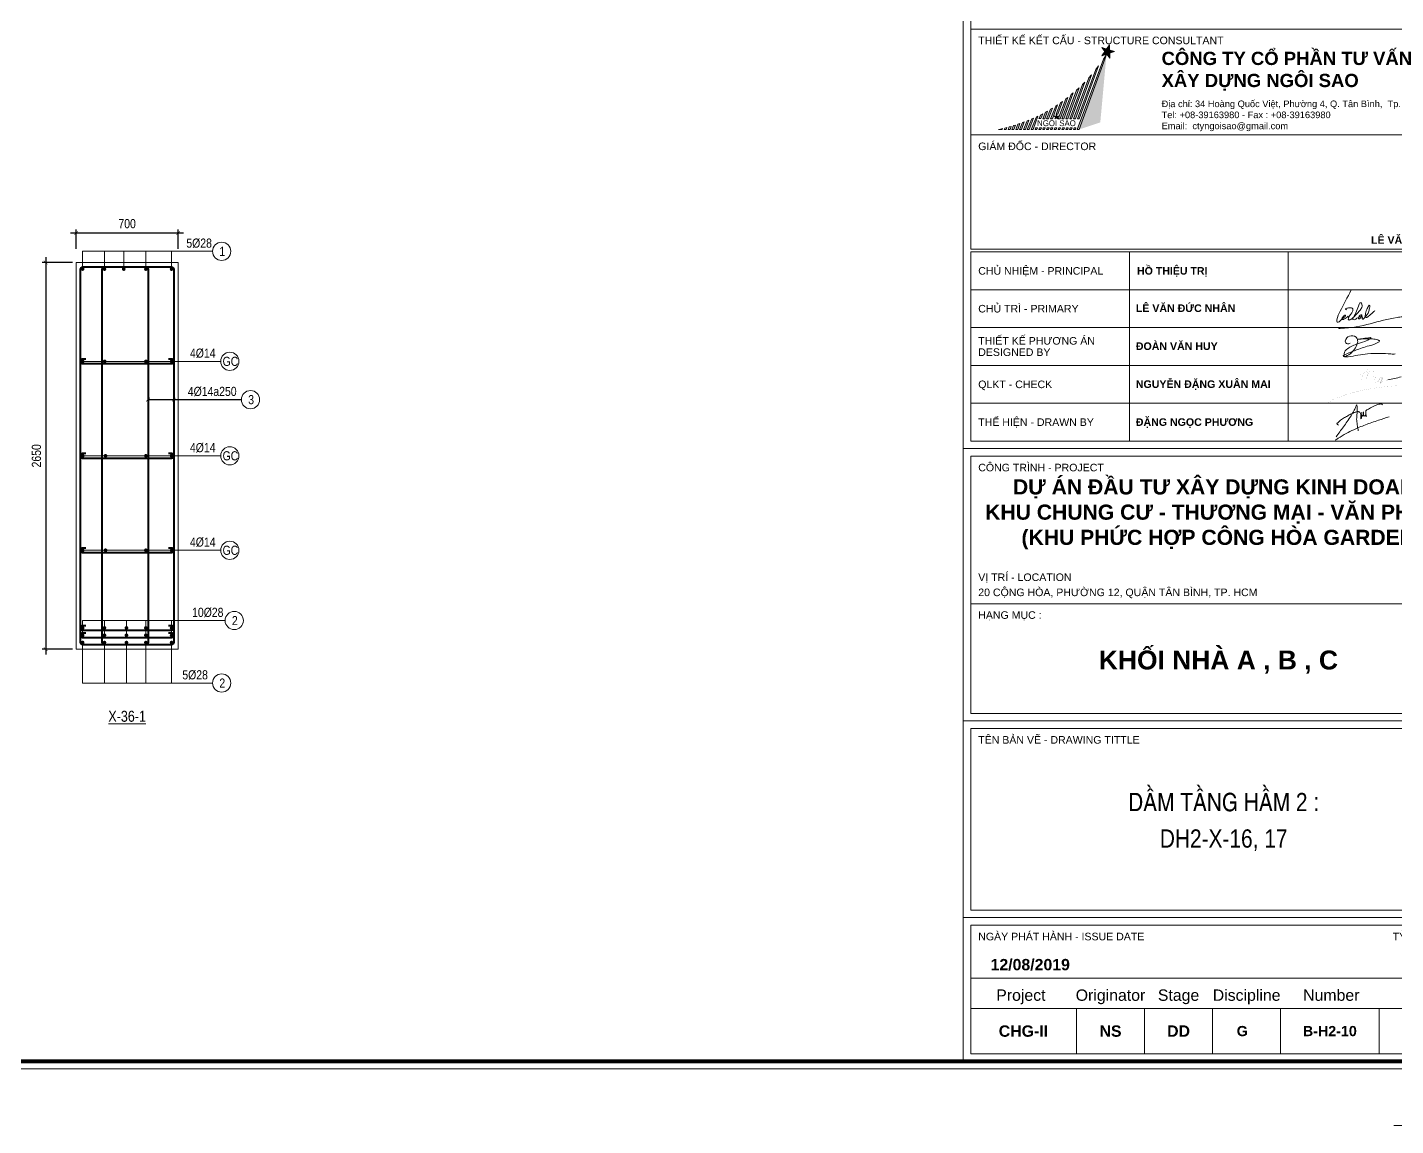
# Model space of a CAD drawing. Header units: millimetres. Extents: x 3014920 to 3563667, y -1638653 to -1356471.
# Drawn here: x 3226218 to 3235599, y -1601326 to -1593798 of the extents above; entities that cross this region are included whole.
import ezdxf
from ezdxf.enums import TextEntityAlignment as Align
from ezdxf.xclip import XClip

# ---------------------------------------------------------------- set-up
doc = ezdxf.new("R2010")
doc.units = ezdxf.units.MM
doc.header["$MEASUREMENT"] = 0
doc.header["$XCLIPFRAME"] = 0
doc.header["$PDMODE"] = 2
doc.linetypes.add('CENTER', pattern=[2, 1.25, -0.25, 0.25, -0.25])
doc.linetypes.add('HIDDEN', pattern=[0.375, 0.25, -0.125])
doc.layers.get('0').update_dxf_attribs({"lineweight": 9})
doc.layers.get('Defpoints').update_dxf_attribs({"color": 10, "lineweight": 0})
for name, color, linetype, lineweight in [('CDAI', 21, 'Continuous', 40), ('CHG_XX_Khung ten$0$TEXT', 7, 'Continuous', 15), ('CHUNHO', 7, 'CENTER', 13), ('CHUTO', 51, 'Continuous', 15), ('CTHEP', 50, 'Continuous', 50), ('DBAO', 90, 'Continuous', 13), ('DGIONG', 130, 'Continuous', 13), ('KTH', 154, 'Continuous', 9), ('Net khuat', 8, 'HIDDEN', 13), ('TEXT', 7, 'Continuous', 15)]:
    doc.layers.add(name, color=color, linetype=linetype, lineweight=lineweight)
doc.layers.add('CHG_XX_Khung ten$0$A1 BORDER$0$DGIONG', color=7, linetype='Continuous', lineweight=13, true_color=0x29ffff)
doc.layers.add('CHG_XX_Khung ten$0$A1 BORDER$0$STICK', color=7, linetype='Continuous', lineweight=9, true_color=0xe60000)
doc.styles.add('ArialB', font='arialbd.ttf')
doc.styles.add('CHG_XX_Khung ten$0$A1 BORDER$0$ARIAL', font='arial.ttf')
doc.styles.add('CHG_XX_Khung ten$0$A1 BORDER$0$Arial - Bold', font='arialbd.ttf', dxfattribs={"height": 2.5})
doc.styles.add('CHG_XX_Khung ten$0$A1 BORDER$0$Star-AvoBold', font='VAVOB_0.TTF')
doc.styles.add('CHG_XX_Khung ten$0$Arial - Bold', font='arialbd.ttf')
doc.styles.add('CHG_XX_Khung ten$0$title block pccc$0$ARIAL', font='arial.ttf')
doc.styles.add('CHG_XX_Khung ten$0$title block pccc$0$Arial - Bold', font='arialbd.ttf', dxfattribs={"height": 2.5})
doc.styles.add('Star-HelCon', font='VHELVCN_0.TTF')
doc.styles.add('TTP-HelCon', font='VHELVCN_0.TTF')
doc.dimstyles.new('TTP-25', dxfattribs={"dimscale": 25, "dimtxt": 2.5, "dimasz": 1, "dimexe": 1, "dimexo": 1, "dimgap": 0.09, "dimtad": 0, "dimdec": 4, "dimrnd": 1, "dimzin": 9, "dimdsep": 46, "dimtxsty": 'TTP-HelCon', "dimblk": 'ARCHTICK', "dimcen": 0.09, "dimdle": 1.5, "dimclrd": 256, "dimclre": 256, "dimclrt": 7, "dimadec": 0, "dimazin": 0, "dimtfac": 1, "dimtdec": 4, "dimtmove": 0, "dimatfit": 3, "dimldrblk": 'ARCHTICK', "dimfxl": 1, "dimtvp": 1, "dimtolj": 1, "dimtzin": 0, "dimarcsym": 0})

# ---------------------------------------------------------------- blocks, each defined once
blk = doc.blocks.new('_ArchTick')
at = {"color": 0, "linetype": 'ByBlock', "const_width": 0.15}
blk.add_lwpolyline([(-0.5, -0.5), (0.5, 0.5)], dxfattribs=at)
blk = doc.blocks.new('*D83')
at = {"layer": 'Defpoints', "color": 0, "ltscale": 500, "transparency": 16777216}
for p in [(3226551.8, -1595410.2), (3226343.6, -1598060.2), (3226551.8, -1598060.2)]:
    blk.add_point(p, dxfattribs=at)
at = {"layer": 'KTH', "lineweight": -2, "ltscale": 500, "transparency": 16777216}
for p, q in [((3226343.6, -1595372.7), (3226343.6, -1598097.7)), ((3226526.8, -1595410.2), (3226318.6, -1595410.2)), ((3226526.8, -1598060.2), (3226318.6, -1598060.2))]:
    blk.add_line(p, q, dxfattribs=at)
at = {"layer": 'KTH', "lineweight": -2, "ltscale": 500, "transparency": 16777216, "xscale": 25, "yscale": 25, "zscale": 25}
for p, rotation in [((3226343.6, -1595410.2), 90), ((3226343.6, -1598060.2), 270)]:
    blk.add_blockref('_ArchTick', p, dxfattribs=dict(at, rotation=rotation))
at = {"layer": 'KTH', "color": 7, "ltscale": 500, "transparency": 16777216, "insert": (3226279.8, -1596735.2), "char_height": 62.5, "attachment_point": 5, "rotation": 90, "style": 'TTP-HelCon'}
blk.add_mtext('\\A1;2650', dxfattribs=at)
blk = doc.blocks.new('*D84')
at = {"layer": 'Defpoints', "color": 0, "ltscale": 500, "transparency": 16777216}
for p in [(3226551.8, -1595207.9), (3226551.8, -1595341.2), (3227251.8, -1595341.2)]:
    blk.add_point(p, dxfattribs=at)
at = {"layer": 'KTH', "lineweight": -2, "ltscale": 500, "transparency": 16777216}
for p, q in [((3227289.3, -1595207.9), (3226514.3, -1595207.9)), ((3226551.8, -1595316.2), (3226551.8, -1595182.9)), ((3227251.8, -1595316.2), (3227251.8, -1595182.9))]:
    blk.add_line(p, q, dxfattribs=at)
at = {"layer": 'KTH', "lineweight": -2, "ltscale": 500, "transparency": 16777216, "xscale": 25, "yscale": 25, "zscale": 25, "rotation": 180}
blk.add_blockref('_ArchTick', (3226551.8, -1595207.9), dxfattribs=at)
at = {"layer": 'KTH', "lineweight": -2, "ltscale": 500, "transparency": 16777216, "xscale": 25, "yscale": 25, "zscale": 25}
blk.add_blockref('_ArchTick', (3227251.8, -1595207.9), dxfattribs=at)
at = {"layer": 'KTH', "color": 7, "ltscale": 500, "transparency": 16777216, "insert": (3226901.8, -1595144.1), "char_height": 62.5, "attachment_point": 5, "style": 'TTP-HelCon'}
blk.add_mtext('\\A1;700', dxfattribs=at)
blk = doc.blocks.new('*D1889')
at = {"layer": 'Defpoints', "color": 0, "transparency": 16777216}
for p in [(55595.2, -6094.2), (67846.2, -6294.2), (67846.2, -6519.1)]:
    blk.add_point(p, dxfattribs=at)
at = {"layer": 'KTH', "lineweight": -2, "transparency": 16777216}
for p, q in [((55595.2, -6119.2), (55595.2, -6544.1)), ((67846.2, -6319.2), (67846.2, -6544.1)), ((55557.7, -6519.1), (67883.7, -6519.1))]:
    blk.add_line(p, q, dxfattribs=at)
at = {"layer": 'KTH', "lineweight": -2, "transparency": 16777216, "xscale": 25, "yscale": 25, "zscale": 25, "rotation": 180}
blk.add_blockref('_ArchTick', (55595.2, -6519.1), dxfattribs=at)
at = {"layer": 'KTH', "lineweight": -2, "transparency": 16777216, "xscale": 25, "yscale": 25, "zscale": 25}
blk.add_blockref('_ArchTick', (67846.2, -6519.1), dxfattribs=at)
at = {"layer": 'KTH', "color": 7, "transparency": 16777216, "insert": (61720.7, -6455.3), "char_height": 62.5, "attachment_point": 5, "style": 'TTP-HelCon'}
blk.add_mtext('\\A1;10450', dxfattribs=at)
blk = doc.blocks.new('*D1911')
at = {"layer": 'Defpoints', "color": 0, "transparency": 16777216}
for p in [(45145.2, -6094.2, 0), (55595.2, -6094.2, 0), (55595.2, -6519.1, 0)]:
    blk.add_point(p, dxfattribs=at)
at = {"layer": 'KTH', "lineweight": -2, "transparency": 16777216}
for p, q in [((45145.2, -6119.2, 0), (45145.2, -6544.1, 0)), ((55595.2, -6119.2, 0), (55595.2, -6544.1, 0)), ((45107.7, -6519.1, 0), (55632.7, -6519.1, 0))]:
    blk.add_line(p, q, dxfattribs=at)
at = {"layer": 'KTH', "lineweight": -2, "transparency": 16777216, "xscale": 25, "yscale": 25, "zscale": 25, "rotation": 180}
blk.add_blockref('_ArchTick', (45145.2, -6519.1, 0), dxfattribs=at)
at = {"layer": 'KTH', "lineweight": -2, "transparency": 16777216, "xscale": 25, "yscale": 25, "zscale": 25}
blk.add_blockref('_ArchTick', (55595.2, -6519.1, 0), dxfattribs=at)
at = {"layer": 'KTH', "color": 7, "transparency": 16777216, "insert": (50370.2, -6455.3, 0), "char_height": 62.5, "attachment_point": 5, "style": 'TTP-HelCon'}
blk.add_mtext('\\A1;10450', dxfattribs=at)
blk = doc.blocks.new('CHG_XX_Khung ten')
at = {"layer": 'CHG_XX_Khung ten$0$A1 BORDER$0$DGIONG'}
h = blk.add_hatch(color=256, dxfattribs=at)
h.paths.add_polyline_path([(724.94, 283.19), (724.15, 281.97), (717.19, 263.38), (717.7, 263.38)])
h.paths.add_polyline_path([(722.81, 280.17), (722.1, 279.22), (717.21, 266.21), (717.72, 266.21)], flags=17)
h.paths.add_polyline_path([(720.93, 277.8), (720.27, 277.04), (716.19, 266.22), (716.7, 266.22)])
h.paths.add_polyline_path([(719.23, 275.93), (718.6, 275.29), (715.18, 266.22), (715.69, 266.22)])
h.paths.add_polyline_path([(717.65, 274.38), (717.03, 273.81), (714.16, 266.22), (714.67, 266.22)])
h.paths.add_polyline_path([(716.14, 273.03), (715.61, 272.59), (713.15, 266.22), (713.66, 266.22)])
h.paths.add_polyline_path([(714.69, 271.86), (714.17, 271.45), (712.13, 266.23), (712.64, 266.23)])
h.paths.add_polyline_path([(713.29, 270.81), (712.76, 270.43), (711.57, 267.46), (712.07, 267.47)])
h.paths.add_polyline_path([(710.1, 266.23), (710.61, 266.24), (711.93, 269.87), (711.48, 269.56)])
h.paths.add_polyline_path([(710.61, 269.02), (710.13, 268.73), (709.08, 266.24), (709.59, 266.24)])
h.paths.add_polyline_path([(709.31, 268.26), (708.82, 267.97), (708.07, 266.24), (708.58, 266.24)])
h.paths.add_polyline_path([(708.04, 267.56), (707.54, 267.3), (707.05, 266.25), (707.56, 266.25)])
h.paths.add_polyline_path([(716.84, 263.8), (716.33, 263.8), (716.18, 263.38), (716.69, 263.38)])
h.paths.add_polyline_path([(715.67, 263.39), (715.82, 263.8), (715.32, 263.8), (715.16, 263.39)])
h.paths.add_polyline_path([(714.15, 263.39), (714.65, 263.39), (714.8, 263.8), (714.3, 263.8)])
h.paths.add_polyline_path([(713.13, 263.39), (713.64, 263.4), (713.79, 263.81), (713.28, 263.81)])
h.paths.add_polyline_path([(712.77, 263.81), (712.27, 263.81), (712.11, 263.39), (712.62, 263.4)])
h.paths.add_polyline_path([(711.25, 263.81), (711.1, 263.4), (711.61, 263.4), (711.76, 263.81)])
h.paths.add_polyline_path([(710.59, 263.4), (710.74, 263.82), (710.24, 263.82), (710.08, 263.4)])
h.paths.add_polyline_path([(709.73, 263.82), (709.22, 263.82), (709.07, 263.41), (709.57, 263.41)])
h.paths.add_polyline_path([(708.71, 263.82), (708.21, 263.82), (708.05, 263.41), (708.56, 263.41)])
h.paths.add_polyline_path([(707.54, 263.41), (707.69, 263.83), (707.19, 263.83), (707.03, 263.41)])
h.paths.add_polyline_path([(706.68, 263.83), (706.17, 263.83), (706.02, 263.42), (706.53, 263.42)])
h.paths.add_polyline_path([(705, 263.42), (705.51, 263.42), (706.79, 266.93), (706.4, 266.74)])
h.paths.add_polyline_path([(703.97, 263.37), (704.48, 263.37), (705.57, 266.36), (705.14, 266.17)])
h.paths.add_polyline_path([(704.36, 265.84), (703.91, 265.65), (702.96, 263.38), (703.46, 263.38)])
h.paths.add_polyline_path([(703.17, 265.37), (702.69, 265.19), (701.94, 263.38), (702.45, 263.38)])
h.paths.add_polyline_path([(702, 264.94), (701.5, 264.77), (700.92, 263.38), (701.43, 263.38)])
h.paths.add_polyline_path([(700.84, 264.56), (700.33, 264.4), (699.91, 263.39), (700.42, 263.39)])
h.paths.add_polyline_path([(699.7, 264.21), (699.18, 264.06), (698.89, 263.39), (699.4, 263.39)])
h.paths.add_polyline_path([(698.57, 263.9), (698.04, 263.77), (697.87, 263.38), (698.38, 263.39)])
h.paths.add_polyline_path([(697.37, 263.39), (697.45, 263.63), (696.91, 263.51), (696.35, 263.38)])
blk.add_hatch(color=256, dxfattribs=at).paths.add_polyline_path([(724.92, 283.21), (717.68, 263.38), (723.28, 265.27)])
at = {"layer": 'CHG_XX_Khung ten$0$A1 BORDER$0$STICK'}
for points in [[(723.71, 282.88), (725.74, 285.75), (725.8, 282.26), (723.67, 285.06), (727.02, 284.03)], [(725.76, 284.41), (724.96, 284.66), (724.49, 283.98), (724.99, 283.32), (725.77, 283.6)], [(711.25, 266.22), (711.64, 267.39), (712.01, 266.22), (711.02, 266.95), (712.24, 266.93)], [(711.87, 266.67), (711.78, 266.94), (711.49, 266.94), (711.4, 266.67), (711.63, 266.5)]]:
    blk.add_hatch(color=256, dxfattribs=at).paths.add_polyline_path(points)
for p, q in [((687, 577), (687, 17)), ((687, 179), (824, 179)), ((687, 107), (824, 107)), ((687, 55), (824, 55))]:
    blk.add_line(p, q)
at = {"color": 9, "linetype": 'Continuous'}
for p, q in [((731, 231), (731, 181)), ((773, 231), (773, 181))]:
    blk.add_line(p, q, dxfattribs=at)
at = {"linetype": 'Continuous'}
for p, q in [((689, 39), (822, 39)), ((716.98, 31), (716.98, 19)), ((734.98, 31), (734.98, 19)), ((752.98, 31), (752.98, 19)), ((770.98, 31), (770.98, 19)), ((797, 31), (797, 19))]:
    blk.add_line(p, q, dxfattribs=at)
blk.add_lwpolyline([(15, 579), (826, 579), (826, 15), (15, 15)], close=True)
at = {"color": 4, "linetype": 'Continuous', "const_width": 1}
blk.add_lwpolyline([(17, 577), (824, 577), (824, 17), (17, 17)], close=True, dxfattribs=at)
at = {"linetype": 'Continuous'}
for points in [[(689, 317.93), (822, 317.93), (822, 289.93), (689, 289.93)], [(689, 289.93), (822, 289.93), (822, 261.93), (689, 261.93)], [(689, 177), (822, 177), (822, 138), (689, 138)], [(689, 109), (822, 109), (822, 138), (689, 138)], [(689, 105), (822, 105), (822, 57), (689, 57)], [(689, 53), (822, 53), (822, 31), (689, 31)], [(822, 19), (689, 19), (689, 31), (822, 31)]]:
    blk.add_lwpolyline(points, close=True, dxfattribs=at)
at = {"color": 9, "linetype": 'Continuous'}
for points in [[(689, 261.93), (822, 261.93), (822, 231.73), (689, 231.73)], [(822, 221), (689, 221), (689, 231), (822, 231)], [(822, 211), (689, 211), (689, 221), (822, 221)], [(822, 201), (689, 201), (689, 211), (822, 211)], [(822, 191), (689, 191), (689, 201), (822, 201)], [(822, 181), (689, 181), (689, 191), (822, 191)]]:
    blk.add_lwpolyline(points, close=True, dxfattribs=at)
blk.add_lwpolyline([(822, 211), (689, 211), (822, 211)], dxfattribs=at)
at = {"color": 1}
for points in [[(785.63, 182.08), (787.56, 184.76), (789.61, 187.7), (790.35, 188.98), (790.79, 189.92), (791.06, 190.59), (791.21, 189.09), (791.18, 188.31), (791.14, 187.75), (791.09, 186.47), (791.21, 185.58), (791.42, 184.31), (791.51, 183.99), (791.51, 183.74)], [(786.29, 185.19), (785.86, 185.61), (786.06, 185.86), (787.11, 186.7), (788.17, 187.35), (789.1, 187.9), (790.12, 188.41), (790.69, 188.61), (791.04, 188.74), (791.47, 188.79), (791.73, 188.72), (791.92, 188.61), (792.08, 188.33), (792.16, 188.06), (792.21, 187.84), (792.21, 187.27), (792.2, 187.05), (792.23, 186.85), (792.39, 187.1), (792.48, 187.84), (792.46, 188.12), (792.44, 188.61), (792.46, 188.03), (792.53, 187.67), (792.73, 187.74), (792.86, 187.87), (792.9, 188.09), (792.9, 188.28), (792.87, 188.7), (792.91, 188.19), (792.93, 187.79), (792.94, 187.69), (793.11, 187.61), (793.31, 187.73), (793.45, 187.93), (793.48, 188.22), (793.48, 188.64), (793.48, 189.05), (793.48, 188.49), (793.56, 187.84), (793.63, 187.45), (793.48, 188.6), (793.51, 188.92), (794.2, 189.45), (794.72, 189.76), (795.44, 190.17), (796.2, 190.5), (796.65, 190.69), (797.26, 190.79), (797.77, 190.74), (797.95, 190.55)], [(785.43, 181.21), (786.17, 181.73), (788.31, 183), (790.34, 184), (791.77, 184.64), (795.08, 185.91), (796.87, 186.5), (799.7, 187.42)]]:
    blk.add_spline(points, degree=3, dxfattribs=at)
at = {"layer": 'CHG_XX_Khung ten$0$A1 BORDER$0$DGIONG'}
for points in [[(724.94, 283.19), (717.7, 263.38), (717.19, 263.38), (724.15, 281.97), (724.94, 283.19)], [(722.81, 280.17), (717.72, 266.21), (717.21, 266.21), (722.1, 279.22), (722.81, 280.17)], [(719.23, 275.93), (715.69, 266.22), (715.18, 266.22), (718.6, 275.29), (719.23, 275.93)], [(720.93, 277.8), (716.7, 266.22), (716.19, 266.22), (720.27, 277.04), (720.93, 277.8)], [(714.69, 271.86), (712.64, 266.23), (712.13, 266.23), (714.17, 271.45), (714.69, 271.86)], [(716.14, 273.03), (713.66, 266.22), (713.15, 266.22), (715.61, 272.59), (716.14, 273.03)], [(717.65, 274.38), (714.67, 266.22), (714.16, 266.22), (717.03, 273.81), (717.65, 274.38)], [(709.31, 268.26), (708.58, 266.24), (708.07, 266.24), (708.82, 267.97), (709.31, 268.26)], [(710.61, 269.02), (709.59, 266.24), (709.08, 266.24), (710.13, 268.73), (710.61, 269.02)], [(711.93, 269.87), (710.61, 266.24), (710.1, 266.23), (711.48, 269.56), (711.93, 269.87)], [(713.29, 270.81), (712.07, 267.47), (711.57, 267.46), (712.76, 270.43), (713.29, 270.81)], [(699.7, 264.21), (699.4, 263.39), (698.89, 263.39), (699.18, 264.06), (699.7, 264.21)], [(700.84, 264.56), (700.42, 263.39), (699.91, 263.39), (700.33, 264.4), (700.84, 264.56)], [(702, 264.94), (701.43, 263.38), (700.92, 263.38), (701.5, 264.77), (702, 264.94)], [(703.17, 265.37), (702.45, 263.38), (701.94, 263.38), (702.69, 265.19), (703.17, 265.37)], [(704.36, 265.84), (703.46, 263.38), (702.96, 263.38), (703.91, 265.65), (704.36, 265.84)], [(705.57, 266.36), (704.48, 263.37), (703.97, 263.37), (705.14, 266.17), (705.57, 266.36)], [(706.79, 266.93), (705.51, 263.42), (705, 263.42), (706.4, 266.74), (706.79, 266.93)], [(708.04, 267.56), (707.56, 266.25), (707.05, 266.25), (707.54, 267.3), (708.04, 267.56)], [(697.45, 263.63), (697.37, 263.39), (696.35, 263.38), (696.91, 263.51), (697.45, 263.63)], [(698.57, 263.9), (698.38, 263.39), (697.87, 263.38), (698.04, 263.77), (698.57, 263.9)]]:
    blk.add_lwpolyline(points, dxfattribs=at)
for points in [[(706.53, 263.42), (706.68, 263.83), (706.17, 263.83), (706.02, 263.42)], [(707.54, 263.41), (707.69, 263.83), (707.19, 263.83), (707.03, 263.41)], [(708.56, 263.41), (708.71, 263.82), (708.21, 263.82), (708.05, 263.41)], [(709.57, 263.41), (709.73, 263.82), (709.22, 263.82), (709.07, 263.41)], [(710.59, 263.4), (710.74, 263.82), (710.24, 263.82), (710.08, 263.4)], [(711.61, 263.4), (711.76, 263.81), (711.25, 263.81), (711.1, 263.4)], [(712.62, 263.4), (712.77, 263.81), (712.27, 263.81), (712.11, 263.39)], [(713.64, 263.4), (713.79, 263.81), (713.28, 263.81), (713.13, 263.39)], [(714.65, 263.39), (714.8, 263.8), (714.3, 263.8), (714.15, 263.39)], [(715.67, 263.39), (715.82, 263.8), (715.32, 263.8), (715.16, 263.39)], [(716.69, 263.38), (716.84, 263.8), (716.33, 263.8), (716.18, 263.38)]]:
    blk.add_lwpolyline(points, close=True, dxfattribs=at)
at = {"layer": 'CHG_XX_Khung ten$0$A1 BORDER$0$STICK'}
for p, q in [((723.67, 285.06), (727.02, 284.03)), ((725.8, 282.26), (723.67, 285.06)), ((723.71, 282.88), (725.74, 285.75)), ((727.02, 284.03), (723.71, 282.88)), ((725.74, 285.75), (725.8, 282.26)), ((711.02, 266.95), (712.24, 266.93)), ((712.01, 266.22), (711.02, 266.95)), ((712.24, 266.93), (711.25, 266.22)), ((711.64, 267.39), (712.01, 266.22))]:
    blk.add_line(p, q, dxfattribs=at)
at = {"layer": 'CHG_XX_Khung ten$0$TEXT', "color": 1}
blk.add_lwpolyline([(801.29, 204.04, -0.124137), (800.16, 204.02, 0.028888), (797.25, 204.19, 0.026156), (793.98, 204.04, 0.007061), (788.86, 203.28, -0.091769), (787.85, 203.27, -0.25841), (787.51, 203.62, -0.039719), (788.28, 204, -0.004242), (791.23, 205.18, -0.019244), (794.8, 206.31, 0.094204), (797.02, 207.28, 0.504882), (796.98, 207.63, 0.07616), (796.3, 207.87, 0.041135), (794.97, 208.03, 0.034641), (791.34, 207.9, 0.01407), (792.8, 208.12, 0.003668), (794.71, 208.36, -0.800617), (794.79, 208.18, -0.093248), (793.21, 207.32, 0.020479), (791.05, 206.59, 0.096842), (788.38, 205.18, 0.259163), (787.77, 203.63, 0.564182), (788.17, 203.39, 0.087383), (789.69, 204.36, 0.156422), (791.35, 207.23, 0.228987), (790.91, 208.45, 0.272068), (789.19, 208.76, 0.293527), (788.08, 207.43, 0.171419), (788.25, 206.94, 0.281707), (788.69, 206.7, 0.217513), (789.34, 206.92)], format="xyb", dxfattribs=at)
at = {"layer": 'CHG_XX_Khung ten$0$TEXT', "color": 1, "const_width": 0.0121}
for points in [[(791.6, 198.34, 0.143835), (794.1, 199.89, -0.075685), (793.5, 197.02, -0.172299), (794.95, 199.92, -0.299798), (795.6, 198.96, -0.170508), (795.36, 197.75, 0.168316), (795.11, 197.03)], [(791.95, 196.04, -0.054469), (792.33, 197.1, 0.103257), (792.78, 199.38)], [(806.31, 195.73, -0.026807), (805.12, 195.66, 0.027369), (800.25, 195.52, 0.022423), (795.26, 194.89, 0.038275), (791.04, 194.04, 0.053272), (785.95, 192.37, 0.118692), (783.44, 190.96)], [(797.47, 197.92, 0.401177), (797.3, 198.32, 0.483935), (795.9, 197.43, 0.196997), (796.02, 196.61, 0.296639), (796.38, 196.53, 0.183057), (797.12, 197.39)], [(797.48, 198.09, 0.142769), (797.07, 197.1, 0.220826), (797.29, 196.56, 0.106687), (798.07, 198.16, 0.181562), (797.64, 197.4, -0.039872), (797.25, 196.09, -0.060225), (798.09, 197.69, 0.017174), (797.52, 196.45, -0.149286), (799.3, 197.16)]]:
    blk.add_lwpolyline(points, format="xyb", dxfattribs=at)
at = {"layer": 'CHG_XX_Khung ten$0$TEXT', "color": 1}
blk.add_arc((793.37, 230.45), 33.81, 280.1185, 286.3373, dxfattribs=at)
for points in [[(789.62, 220.97), (786.72, 215.31), (785.87, 213.03), (785.94, 212.46), (786.42, 212.53), (787.18, 213.24), (787.77, 213.73), (788.12, 214.16), (788.07, 214.29), (787.94, 214.27), (787.28, 213.56), (787.2, 213.33), (787.26, 213.21), (787.44, 213.16), (787.7, 213.23), (788.87, 214.02)], [(788.4, 215.73), (788.18, 215.82), (788.21, 216), (788.32, 216.07), (788.7, 216.16), (789.23, 216.24), (789.76, 216.24), (790.01, 216.08), (790.1, 215.79), (790.05, 215.41), (788.96, 213.65), (788.88, 213.4), (788.88, 213.13), (789, 213.02), (789.17, 213.01), (789.51, 213.17), (790.77, 214.27), (791.67, 215.27), (792.3, 216.07), (792.5, 216.66), (792.49, 217.11), (792.33, 217.45), (792.13, 217.58), (791.94, 217.52), (791.73, 217.16), (790.12, 213.5), (790.04, 213.21), (790.14, 213.12), (791.53, 213.7), (792.32, 214.06), (792.42, 214.24), (792.36, 214.39), (792.17, 214.35), (791.86, 214.12), (791.68, 213.82), (791.57, 213.47), (791.67, 213.35), (791.96, 213.42), (792.51, 213.89), (792.61, 213.78), (792.55, 213.52), (792.61, 213.3), (792.77, 213.25), (793.05, 213.46), (794.1, 214.86), (794.42, 215.85), (794.57, 216.45), (794.53, 216.83), (794.42, 216.89), (794.27, 216.8), (794.14, 216.57), (793.62, 215.47), (793.41, 214.74), (793.36, 214.18), (793.41, 213.82), (793.56, 213.67), (793.77, 213.71), (794.19, 213.99), (795.35, 214.98), (795.89, 215.51)], [(786.22, 211.12), (786.28, 210.87), (786.71, 210.78), (801.78, 213.69), (803.18, 213.88)]]:
    blk.add_spline(points, degree=3, dxfattribs=at)
at = {"layer": 'Defpoints', "color": 1, "ltscale": 2}
blk.add_lwpolyline([(800.94, 0), (841, 0), (841, 40)], dxfattribs=at)
for s, height, style, p in [('THIẾT KẾ KẾT CẤU - STRUCTURE CONSULTANT', 2, 'CHG_XX_Khung ten$0$A1 BORDER$0$ARIAL', (691, 286.93)), ('GIÁM ĐỐC - DIRECTOR', 2, 'CHG_XX_Khung ten$0$title block pccc$0$ARIAL', (691, 258.93)), ('CHỦ NHIỆM - PRINCIPAL', 2, 'CHG_XX_Khung ten$0$title block pccc$0$ARIAL', (691, 226)), ('HỒ THIỆU TRỊ', 2, 'CHG_XX_Khung ten$0$title block pccc$0$Arial - Bold', (733, 226)), ('CHỦ TRÌ - PRIMARY', 2, 'CHG_XX_Khung ten$0$title block pccc$0$ARIAL', (691, 216)), ('LÊ VĂN ĐỨC NHÂN', 2.0073, 'CHG_XX_Khung ten$0$Arial - Bold', (732.68, 216.13)), ('THIẾT KẾ PHƯƠNG ÁN', 2, 'CHG_XX_Khung ten$0$title block pccc$0$ARIAL', (691, 207.5)), ('ĐOÀN VĂN HUY', 2.0073, 'CHG_XX_Khung ten$0$Arial - Bold', (732.68, 206.09)), ('DESIGNED BY', 2, 'CHG_XX_Khung ten$0$title block pccc$0$ARIAL', (691, 204.5)), ('QLKT - CHECK', 2, 'CHG_XX_Khung ten$0$title block pccc$0$ARIAL', (691, 196)), ('NGUYỄN ĐẶNG XUÂN MAI', 2.0073, 'CHG_XX_Khung ten$0$Arial - Bold', (732.68, 196.05)), ('THỂ HIỆN - DRAWN BY', 2, 'CHG_XX_Khung ten$0$title block pccc$0$ARIAL', (691, 186)), ('ĐẶNG NGỌC PHƯƠNG', 2.0073, 'CHG_XX_Khung ten$0$Arial - Bold', (732.68, 186.02)), ('CÔNG TRÌNH - PROJECT', 2, 'CHG_XX_Khung ten$0$A1 BORDER$0$ARIAL', (691, 174)), ('VỊ TRÍ - LOCATION', 2, 'CHG_XX_Khung ten$0$A1 BORDER$0$ARIAL', (691, 145)), ('20 CỘNG HÒA, PHƯỜNG 12, QUẬN TÂN BÌNH, TP. HCM', 2, 'CHG_XX_Khung ten$0$A1 BORDER$0$ARIAL', (691, 141)), ('HẠNG MỤC :', 2, 'CHG_XX_Khung ten$0$A1 BORDER$0$ARIAL', (691, 135)), ('TÊN BẢN VẼ - DRAWING TITTLE', 2, 'CHG_XX_Khung ten$0$A1 BORDER$0$ARIAL', (691, 102)), ('NGÀY PHÁT HÀNH - ISSUE DATE', 2, 'CHG_XX_Khung ten$0$A1 BORDER$0$ARIAL', (691, 50))]:
    blk.add_text(s, height=height, dxfattribs=dict(style=style)).set_placement(p, align=Align.MIDDLE_LEFT)
for s, height, style, p in [('LÊ VĂN ĐỨC NHÂN', 2.0073, 'CHG_XX_Khung ten$0$Arial - Bold', (821.19, 234.17)), ('TỶ LỆ - SCALE', 2, 'CHG_XX_Khung ten$0$A1 BORDER$0$ARIAL', (820, 50))]:
    blk.add_text(s, height=height, dxfattribs=dict(style=style)).set_placement(p, align=Align.MIDDLE_RIGHT)
for s, style, p in [('12/08/2019', 'CHG_XX_Khung ten$0$A1 BORDER$0$Arial - Bold', (704.75, 42.57)), ('Project', 'CHG_XX_Khung ten$0$A1 BORDER$0$ARIAL', (702.28, 34.5)), ('Originator', 'CHG_XX_Khung ten$0$A1 BORDER$0$ARIAL', (725.98, 34.5)), ('Stage', 'CHG_XX_Khung ten$0$A1 BORDER$0$ARIAL', (743.98, 34.5)), ('Discipline', 'CHG_XX_Khung ten$0$A1 BORDER$0$ARIAL', (761.98, 34.5)), ('Number', 'CHG_XX_Khung ten$0$A1 BORDER$0$ARIAL', (784.37, 34.5)), ('CHG-II', 'CHG_XX_Khung ten$0$A1 BORDER$0$Arial - Bold', (702.94, 25)), ('NS', 'CHG_XX_Khung ten$0$A1 BORDER$0$Arial - Bold', (725.98, 25)), ('DD', 'CHG_XX_Khung ten$0$A1 BORDER$0$Arial - Bold', (743.98, 25))]:
    blk.add_text(s, height=3, dxfattribs=dict(style=style)).set_placement(p, align=Align.MIDDLE_CENTER)
at = {"ltscale": 10}
for s, insert, char_height, width, attachment_point, style in [('CÔNG TY CỔ PHẦN TƯ VẤN \\PXÂY DỰNG NGÔI SAO', (739.49, 283.93), 3.5, 76.248, 1, 'CHG_XX_Khung ten$0$A1 BORDER$0$Arial - Bold'), ('Địa chỉ: 34 Hoàng Quốc Việt, Phường 4, Q. Tân Bình,  Tp. HCM\\PTel: +08-39163980 - Fax : +08-39163980 \\PEmail:  ctyngoisao@gmail.com', (739.49, 262.93), 1.75, 83.001, 7, 'CHG_XX_Khung ten$0$A1 BORDER$0$ARIAL')]:
    blk.add_mtext(s, dxfattribs=dict(at, insert=insert, char_height=char_height, width=width, attachment_point=attachment_point, style=style))
at = {"attachment_point": 2, "style": 'CHG_XX_Khung ten$0$A1 BORDER$0$Arial - Bold'}
for s, insert, char_height, width in [('DỰ ÁN ĐẦU TƯ XÂY DỰNG KINH DOANH\\PKHU CHUNG CƯ - THƯƠNG MẠI - VĂN PHÒNG\\P(KHU PHỨC HỢP CÔNG HÒA GARDEN)', (755.4, 170.88), 4, 159.8745), ('KHỐI NHÀ A , B , C', (754.52, 125.61), 5, 104.1229)]:
    blk.add_mtext(s, dxfattribs=dict(at, insert=insert, char_height=char_height, width=width))
at = {"layer": 'CHG_XX_Khung ten$0$A1 BORDER$0$STICK', "style": 'CHG_XX_Khung ten$0$A1 BORDER$0$Star-AvoBold', "width": 1}
blk.add_text('NGOI SAO', height=1.547, dxfattribs=at).set_placement((706.57, 264.27))
blk = doc.blocks.new('2X-19')
at = {"layer": 'CTHEP'}
blk.add_line((74284.57713, -5009.16585), (53745.54971, -5009.16585), dxfattribs=at)
for points in [[(45075.56057, -4524.16585), (55076.56114, -4524.16585)], [(55076.56114, -4524.16585), (74311.57278, -4524.16585)], [(45716.55231, -5464.16584), (74311.55328, -5464.16584), (74311.55328, -4864.16584)]]:
    blk.add_lwpolyline(points, dxfattribs=at)
at = {"layer": 'DBAO', "linetype": 'Continuous'}
for p, q in [((45696.55036, -4494.16585), (55046.55231, -4494.16585)), ((55696.55231, -5494.16585), (45746.55231, -5494.16585)), ((74346.55328, -5494.16585), (55696.55231, -5494.16585))]:
    blk.add_line(p, q, dxfattribs=at)
at = {"layer": 'Net khuat', "ltscale": 250}
for p, q in [((45695.55013, -5044.13311), (54995.55168, -5044.15123)), ((55696.55231, -5044.13575), (66196.55231, -5044.1494))]:
    blk.add_line(p, q, dxfattribs=at)
at = {"layer": 'KTH'}
dim = blk.add_linear_dim(base=(55595.2167904945, -6519.1215869808, 0.0000000015), p1=(45145.2187378695, -6094.1658482533, 0.0000000014), p2=(55595.2167904945, -6094.1658481662, 0.0000000014), angle=180, dimstyle='TTP-25', override={"dimtmove": 1}, dxfattribs=at)
dim.commit()
dim.dimension.update_dxf_attribs({"geometry": '*D1911', "text_midpoint": (50370.217764182, -6455.2882536474, 0.0000000015)})
dim = blk.add_linear_dim(base=(67846.21679, -6519.12159), p1=(55595.21679, -6094.16585), p2=(67846.21679, -6294.16585), angle=180, text='10450', dimstyle='TTP-25', override={"dimtmove": 1}, dxfattribs=at)
dim.commit()
dim.dimension.update_dxf_attribs({"geometry": '*D1889', "text_midpoint": (61720.71679, -6455.28825)})

msp = doc.modelspace()

# ---------------------------------------------------------------- linework, layer by layer
at = {"layer": 'CDAI', "elevation": 0}
for points in [[(3226600.57375, -1595440.19336), (3227203.07375, -1595440.19336, -0.4142135624), (3227221.82375, -1595458.94336), (3227221.82375, -1598011.44336, -0.4142135624), (3227203.07375, -1598030.19336), (3226600.57375, -1598030.19336, -0.4142135624), (3226581.82375, -1598011.44336), (3226581.82375, -1595458.94336, -0.4142135624)], [(3226749.91056, -1595440.19336), (3227026.64518, -1595440.19337, -0.4142135624), (3227045.39518, -1595458.94337), (3227045.39518, -1598011.44337, -0.4142135624), (3227026.64518, -1598030.19337), (3226749.91056, -1598030.19336, -0.4142135624), (3226731.16056, -1598011.44336), (3226731.16056, -1595458.94336, -0.4142135624)]]:
    msp.add_lwpolyline(points, format="xyb", close=True, dxfattribs=at)
for points in [[(3226618.74374, -1596072.69337), (3226596.82375, -1596072.69337, 0.4142135624), (3226581.82375, -1596087.69337, 0.4142135624), (3226596.82375, -1596102.69337), (3227206.82375, -1596102.69337, 0.4142135624), (3227221.82375, -1596087.69337, 0.4142135624), (3227206.82375, -1596072.69337), (3227184.90376, -1596072.69337)], [(3226618.74374, -1596720.19337), (3226596.82375, -1596720.19337, 0.4142135624), (3226581.82375, -1596735.19337, 0.4142135624), (3226596.82375, -1596750.19337), (3227206.82375, -1596750.19337, 0.4142135624), (3227221.82375, -1596735.19337, 0.4142135624), (3227206.82375, -1596720.19337), (3227184.90376, -1596720.19337)], [(3226618.74374, -1597367.69337), (3226596.82375, -1597367.69337, 0.4142135624), (3226581.82375, -1597382.69337, 0.4142135624), (3226596.82375, -1597397.69337), (3227206.82375, -1597397.69337, 0.4142135624), (3227221.82375, -1597382.69337, 0.4142135624), (3227206.82375, -1597367.69337), (3227184.90376, -1597367.69337)], [(3226618.74374, -1597900.19337), (3226596.82375, -1597900.19337, 0.4142135624), (3226581.82375, -1597915.19337, 0.4142135624), (3226596.82375, -1597930.19337), (3227206.82375, -1597930.19337, 0.4142135624), (3227221.82375, -1597915.19337, 0.4142135624), (3227206.82375, -1597900.19337), (3227184.90376, -1597900.19337)], [(3226618.74374, -1597950.19337), (3226596.82375, -1597950.19337, 0.4142135624), (3226581.82375, -1597965.19337, 0.4142135624), (3226596.82375, -1597980.19337), (3227206.82375, -1597980.19337, 0.4142135624), (3227221.82375, -1597965.19337, 0.4142135624), (3227206.82375, -1597950.19337), (3227184.90376, -1597950.19337)]]:
    msp.add_lwpolyline(points, format="xyb", dxfattribs=at)
at = {"layer": 'CTHEP', "const_width": 12.5, "elevation": 0}
for points in [[(3226590.57375, -1595455.19336, 1), (3226603.07375, -1595455.19336, 1)], [(3226739.91056, -1595455.19337, -1), (3226752.41056, -1595455.19337, -1)], [(3226872.06024, -1595455.19337, -1), (3226884.56024, -1595455.19337, -1)], [(3227036.64518, -1595455.19337, 1), (3227024.14518, -1595455.19337, 1)], [(3227200.57375, -1595455.19336, 1), (3227213.07375, -1595455.19336, 1)], [(3226590.57375, -1596087.69337, 1), (3226603.07375, -1596087.69337, 1)], [(3226742.04404, -1596087.69337, 1), (3226754.54404, -1596087.69337, 1)], [(3227024.14518, -1596087.69337, 1), (3227036.64518, -1596087.69337, 1)], [(3227200.57375, -1596087.69337, 1), (3227213.07375, -1596087.69337, 1)], [(3226590.57375, -1596735.19337, 1), (3226603.07375, -1596735.19337, 1)], [(3226747.36521, -1596735.19337, 1), (3226759.86521, -1596735.19337, 1)], [(3227024.14518, -1596735.19337, 1), (3227036.64518, -1596735.19337, 1)], [(3227200.57375, -1596735.19337, 1), (3227213.07375, -1596735.19337, 1)], [(3226590.57375, -1597382.69337, 1), (3226603.07375, -1597382.69337, 1)], [(3226747.36521, -1597382.69337, 1), (3226759.86521, -1597382.69337, 1)], [(3227024.14518, -1597382.69337, 1), (3227036.64518, -1597382.69337, 1)], [(3227200.57375, -1597382.69337, 1), (3227213.07375, -1597382.69337, 1)], [(3226590.57375, -1597915.19337, -1), (3226603.07375, -1597915.19337, -1)], [(3226739.91056, -1597914.74762, -1), (3226752.41056, -1597914.74762, -1)], [(3226890.9516, -1597914.74762, -1), (3226903.4516, -1597914.74762, -1)], [(3227036.64518, -1597915.19336, -1), (3227024.14518, -1597915.19336, -1)], [(3227200.57375, -1597915.19337, -1), (3227213.07375, -1597915.19337, -1)], [(3226590.57375, -1597965.19337, -1), (3226603.07375, -1597965.19337, -1)], [(3226590.57375, -1598015.19336, 1), (3226603.07375, -1598015.19336, 1)], [(3226739.91056, -1597965.19337, -1), (3226752.41056, -1597965.19337, -1)], [(3226739.91056, -1598015.19336, 1), (3226752.41056, -1598015.19336, 1)], [(3226890.9516, -1597965.19337, -1), (3226903.4516, -1597965.19337, -1)], [(3226903.4516, -1598015.19336, -1), (3226890.9516, -1598015.19336, -1)], [(3227036.64518, -1597965.19336, -1), (3227024.14518, -1597965.19336, -1)], [(3227036.64518, -1598015.19336, -1), (3227024.14518, -1598015.19336, -1)], [(3227200.57375, -1597965.19337, -1), (3227213.07375, -1597965.19337, -1)], [(3227200.57375, -1598015.19336, 1), (3227213.07375, -1598015.19336, 1)]]:
    msp.add_lwpolyline(points, format="xyb", close=True, dxfattribs=at)
at = {"layer": 'DBAO', "elevation": 0, "flags": 128}
for points in [[(3226551.82375, -1595410.19336), (3227251.82375, -1595410.19336)], [(3227251.82375, -1595410.19336), (3227251.82375, -1598060.19336), (3226551.82375, -1598060.19336), (3226551.82375, -1595410.19336)]]:
    msp.add_lwpolyline(points, dxfattribs=at)
at = {"layer": 'DGIONG'}
for p, q in [((3226596.82375, -1595455.19336), (3226596.82375, -1595333.44336)), ((3226596.82375, -1595333.44336), (3227487.42026, -1595333.44336)), ((3226746.16056, -1595455.19337), (3226746.16056, -1595333.44337)), ((3226878.31024, -1595455.19337), (3226878.31024, -1595333.44337)), ((3227030.39518, -1595455.19337), (3227030.39518, -1595333.44337)), ((3227206.82375, -1595455.19336), (3227206.82375, -1595333.44336)), ((3226596.82375, -1596087.69337), (3227543.38482, -1596087.69337)), ((3226596.82375, -1596735.19337), (3227543.38482, -1596735.19337)), ((3226596.82375, -1597382.69337), (3227543.38482, -1597382.69337)), ((3226596.82375, -1597864.30186), (3227573.57514, -1597864.30186)), ((3226596.82375, -1597965.19337), (3226596.82375, -1597864.30186)), ((3226746.16056, -1597965.19337), (3226746.16056, -1597864.30187)), ((3226897.2016, -1597965.19337), (3226897.2016, -1597864.30187)), ((3227030.39518, -1597965.19336), (3227030.39518, -1597864.30186)), ((3227206.82375, -1597965.19337), (3227206.82375, -1597864.30186)), ((3226596.82375, -1598292.59519), (3226596.82375, -1598015.19336)), ((3226746.16056, -1598015.19336), (3226746.16056, -1598292.59519)), ((3226897.2016, -1598015.19337), (3226897.2016, -1598292.59519)), ((3227030.39518, -1598015.19337), (3227030.39518, -1598292.59519)), ((3227206.82375, -1598292.59519), (3227206.82375, -1598015.19336)), ((3226596.82375, -1598292.59519), (3227487.42026, -1598292.59519))]:
    msp.add_line(p, q, dxfattribs=at)
for centre in [(3227549.92026, -1595333.44336), (3227605.88482, -1596087.69337), (3227747.75059, -1596350.03689), (3227605.88482, -1596735.19337), (3227605.88482, -1597382.69337), (3227636.07514, -1597864.30186), (3227549.92026, -1598292.59519)]:
    msp.add_circle(centre, 62.5, dxfattribs=at)

# ---------------------------------------------------------------- block references
at = {"layer": 'DBAO'}
ref = msp.add_blockref('2X-19', (3183858.08545, -1590487.84128), dxfattribs=at)
XClip(ref).set_block_clipping_path([(54567.067466381, -7335.949647899), (69012.2443773071, -3223.5803126011)])
ref = msp.add_blockref('2X-19', (3173805.75753, -1594048.79898), dxfattribs=at)
XClip(ref).set_block_clipping_path([(64853.631476596, -6976.9754938139), (74911.26701811, -3554.130279497)])

# ---------------------------------------------------------------- texts
at = {"layer": 'CHUNHO', "style": 'Star-HelCon'}
for s, p in [('DAÀM TAÀNG HAÀM 2 :', (3234420.00687, -1599170.90776)), ('DH2-X-16, 17', (3234420.00687, -1599420.90776))]:
    msp.add_text(s, height=125, dxfattribs=at).set_placement(p, align=Align.CENTER)
at = {"layer": 'CHUTO', "color": 7, "style": 'ArialB'}
for s, p in [('G', (3234547.45681, -1600713.28276)), ('B-H2-10', (3235148.11631, -1600713.28276))]:
    msp.add_text(s, height=70, dxfattribs=at).set_placement(p, align=Align.CENTER)
at = {"layer": 'TEXT', "style": 'TTP-HelCon'}
for s, p in [('5Þ28', (3227307.78209, -1595308.44336)), ('4Þ14', (3227332.54955, -1596062.69337)), ('4Þ14a250', (3227317.90229, -1596325.03689)), ('4Þ14', (3227332.54955, -1596710.19337)), ('4Þ14', (3227332.54955, -1597357.69337)), ('10Þ28', (3227347.19587, -1597839.30186)), ('5Þ28', (3227280.28209, -1598267.59519))]:
    msp.add_text(s, height=62.5, dxfattribs=at).set_placement(p)
at = {"layer": 'TEXT', "style": 'Star-HelCon'}
for s, p in [('1', (3227554.08693, -1595333.44336)), ('GC', (3227610.05148, -1596087.69337)), ('3', (3227751.91725, -1596350.03689)), ('GC', (3227610.05148, -1596735.19337)), ('GC', (3227610.05148, -1597382.69337)), ('2', (3227640.2418, -1597864.30186)), ('2', (3227554.08693, -1598292.59519))]:
    msp.add_text(s, height=62.5, dxfattribs=at).set_placement(p, align=Align.MIDDLE)
at = {"layer": 'TEXT', "style": 'TTP-HelCon'}
msp.add_text('%%UX-36-1', height=75, dxfattribs=at).set_placement((3226901.82375, -1598557.92086), align=Align.CENTER)

# ---------------------------------------------------------------- dimensions: what is measured, and where the dimension line sits
at = {"layer": 'KTH', "ltscale": 500}
dim = msp.add_linear_dim(base=(3226551.82375, -1595207.94336), p1=(3227251.82375, -1595341.18142), p2=(3226551.82375, -1595341.18142), dimstyle='TTP-25', dxfattribs=at)
dim.commit()
dim.dimension.update_dxf_attribs({"geometry": '*D84', "text_midpoint": (3226901.82375, -1595144.11003)})
dim = msp.add_linear_dim(base=(3226343.58611, -1598060.19336), p1=(3226551.82375, -1595410.19336), p2=(3226551.82375, -1598060.19336), angle=90, dimstyle='TTP-25', dxfattribs=at)
dim.commit()
dim.dimension.update_dxf_attribs({"geometry": '*D83', "text_midpoint": (3226279.75278, -1596735.19336)})

# ---------------------------------------------------------------- leaders
at = {"layer": 'DGIONG'}
for points in [[(3227045.39518, -1596350.03689), (3227685.25059, -1596350.03689)], [(3227221.82375, -1596350.03689), (3227685.25059, -1596350.03689)]]:
    msp.add_leader(points, dimstyle='TTP-25', dxfattribs=at)

# ---------------------------------------------------------------- next in the draw order: block references
at = {"color": 5, "xscale": 25.92478421704392, "yscale": 25.92478421704392, "zscale": 25.92478421704392}
msp.add_blockref('CHG_XX_Khung ten', (3214823.31909, -1601326.46106), dxfattribs=at)

doc.saveas('drawing.dxf')
